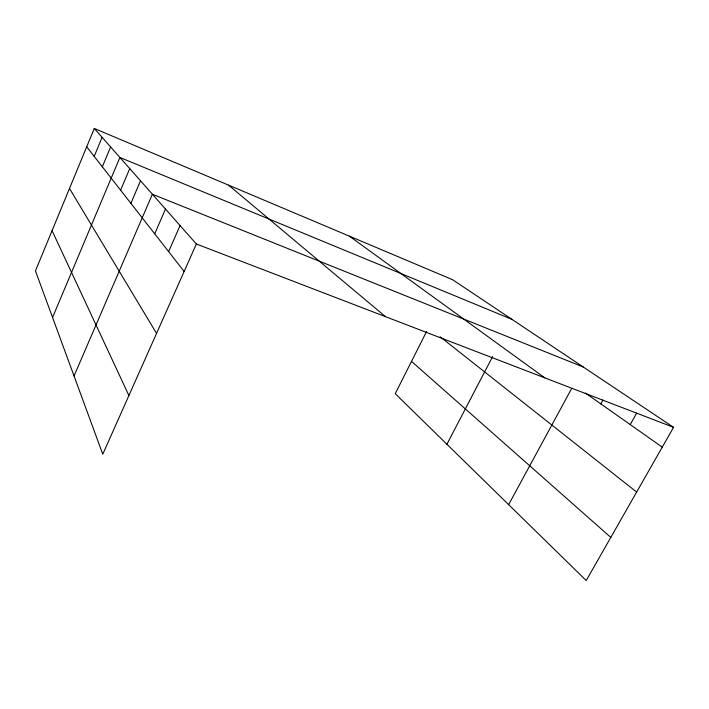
<?xml version="1.0" encoding="UTF-8"?>
<svg xmlns="http://www.w3.org/2000/svg" width="709" height="709" viewBox="0 0 709 709"><rect width="100%" height="100%" fill="white"/><g stroke="black" fill="none" stroke-linecap="round" stroke-linejoin="round"><path stroke-width="1.06" d="M94.279 128.462L35.45 270.891L102.778 454.212L196.358 244.002L94.279 128.462L452.679 279.754L673.55 427.332L586.228 580.538L395.241 393.699L426.605 331.484M94.191 156.397L102.114 137.333M102.335 166.81L110.631 146.967M52.555 317.464L119.901 157.469L512.013 319.396M120.601 190.172L129.738 168.609M130.89 203.341L140.524 180.804M74.037 375.947L152.382 194.231L583.303 367.032M154.713 233.819L165.489 209.066M168.609 251.598L180.068 225.559M446.918 444.251L492.631 356.565M508.645 504.648L571.605 388.603M600.815 403.873L602.951 400M630.239 424.594L636.647 413.152M196.358 244.002L673.55 427.332M585.439 393.043L662.259 447.14M349.404 236.159L544.813 377.87M440.183 336.81L636.655 492.064M228.582 185.155L385.501 316.666M411.53 361.395L610.803 537.404M86.702 146.807L184.136 271.458M69.482 188.479L156.565 333.407M52.067 230.664L128.905 395.525"/></g></svg>
